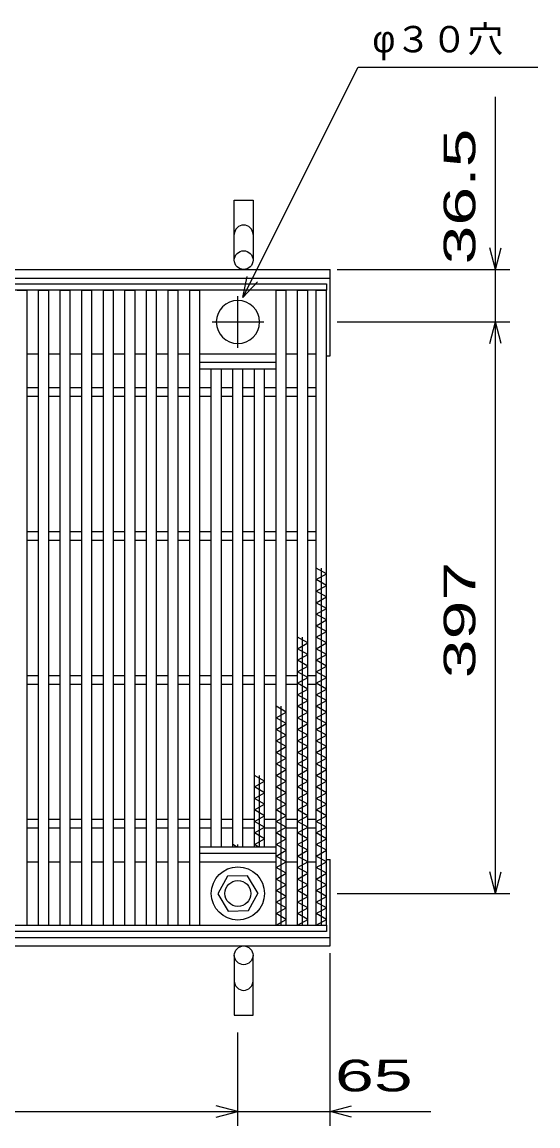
# Model space of a CAD drawing. Units: millimetres, scale not verified. Extents: x -1820 to 1731, y -1282 to 1054.
# Drawn here: x -559 to -200, y -211 to 556 of the extents above; entities that cross this region are included whole.
import ezdxf
from ezdxf.enums import TextEntityAlignment as Align

# ---------------------------------------------------------------- set-up
doc = ezdxf.new("R2010")
doc.units = ezdxf.units.MM
doc.header["$LTSCALE"] = 10
doc.linetypes.add('CHAIN', pattern=[18.5, 12, -1.5, 3.5, -1.5])
for name, color, linetype, lineweight in [('16', 3, 'Continuous', 25), ('19', 6, 'Continuous', 25), ('22', 2, 'Continuous', 25)]:
    doc.layers.add(name, color=color, linetype=linetype, lineweight=lineweight)
doc.styles.add('ベクトル', font='')
doc.styles.get('ベクトル').set_extended_font_data('ベクトル')

msp = doc.modelspace()

# ---------------------------------------------------------------- linework, layer by layer
at = {"layer": '16'}
for p, q in [((-847.5, 374), (-347.5, 374)), ((-347.5, 369.5), (-847.5, 369.5)), ((-562.5, 369.5), (-555.5, 369.5)), ((-555.5, -71.5), (-555.5, 369.5)), ((-547.5, -71.5), (-547.5, 369.5)), ((-547.5, 369.5), (-540.5, 369.5)), ((-540.5, -71.5), (-540.5, 369.5)), ((-532.5, -71.5), (-532.5, 369.5)), ((-532.5, 369.5), (-525.5, 369.5)), ((-525.5, -71.5), (-525.5, 369.5)), ((-517.5, -71.5), (-517.5, 369.5)), ((-517.5, 369.5), (-510.5, 369.5)), ((-510.5, -71.5), (-510.5, 369.5)), ((-502.5, -71.5), (-502.5, 369.5)), ((-502.5, 369.5), (-495.5, 369.5)), ((-495.5, -71.5), (-495.5, 369.5)), ((-487.5, -71.5), (-487.5, 369.5)), ((-487.5, 369.5), (-480.5, 369.5)), ((-480.5, -71.5), (-480.5, 369.5)), ((-472.5, -71.5), (-472.5, 369.5)), ((-472.5, 369.5), (-465.5, 369.5)), ((-465.5, -71.5), (-465.5, 369.5)), ((-457.5, -71.5), (-457.5, 369.5)), ((-457.5, 369.5), (-450.5, 369.5)), ((-450.5, -71.5), (-450.5, 369.5)), ((-442.5, -71.5), (-442.5, 369.5)), ((-442.5, 369.5), (-435.5, 369.5)), ((-435.5, -71.5), (-435.5, 369.5)), ((-382.5, -71.5), (-382.5, 369.5)), ((-382.5, 369.5), (-375.5, 369.5)), ((-375.5, -71.5), (-375.5, 369.5)), ((-367.5, -71.5), (-367.5, 369.5)), ((-367.5, 369.5), (-360.5, 369.5)), ((-360.5, -71.5), (-360.5, 369.5)), ((-354.5, -71.5), (-354.5, 369.5)), ((-354.5, 369.5), (-347.5, 369.5)), ((-347.5, 374), (-347.5, 369.5)), ((-347.5, -71.5), (-347.5, 369.5)), ((-555.5, 325.5), (-547.5, 325.5)), ((-540.5, 325.5), (-532.5, 325.5)), ((-525.5, 325.5), (-517.5, 325.5)), ((-510.5, 325.5), (-502.5, 325.5)), ((-495.5, 325.5), (-487.5, 325.5)), ((-480.5, 325.5), (-472.5, 325.5)), ((-465.5, 325.5), (-457.5, 325.5)), ((-450.5, 325.5), (-442.5, 325.5)), ((-435.5, 325.5), (-382.5, 325.5)), ((-375.5, 325.5), (-367.5, 325.5)), ((-360.5, 325.5), (-354.5, 325.5)), ((-435.5, 319.5), (-382.5, 319.5)), ((-435.5, 315), (-435.5, 319.5)), ((-435.5, 315), (-382.5, 315)), ((-427.5, -17), (-427.5, 315)), ((-420.5, -17), (-420.5, 315)), ((-412.5, -17), (-412.5, 315)), ((-405.5, -17), (-405.5, 315)), ((-397.5, -17), (-397.5, 315)), ((-390.5, -17), (-390.5, 315)), ((-382.5, 315), (-382.5, 319.5)), ((-555.5, 302), (-547.5, 302)), ((-540.5, 302), (-532.5, 302)), ((-525.5, 302), (-517.5, 302)), ((-510.5, 302), (-502.5, 302)), ((-495.5, 302), (-487.5, 302)), ((-480.5, 302), (-472.5, 302)), ((-465.5, 302), (-457.5, 302)), ((-450.5, 302), (-442.5, 302)), ((-435.5, 302), (-427.5, 302)), ((-420.5, 302), (-412.5, 302)), ((-405.5, 302), (-397.5, 302)), ((-390.5, 302), (-382.5, 302)), ((-375.5, 302), (-367.5, 302)), ((-360.5, 302), (-354.5, 302)), ((-555.5, 296), (-547.5, 296)), ((-540.5, 296), (-532.5, 296)), ((-525.5, 296), (-517.5, 296)), ((-510.5, 296), (-502.5, 296)), ((-495.5, 296), (-487.5, 296)), ((-480.5, 296), (-472.5, 296)), ((-465.5, 296), (-457.5, 296)), ((-450.5, 296), (-442.5, 296)), ((-435.5, 296), (-427.5, 296)), ((-420.5, 296), (-412.5, 296)), ((-405.5, 296), (-397.5, 296)), ((-390.5, 296), (-382.5, 296)), ((-375.5, 296), (-367.5, 296)), ((-360.5, 296), (-354.5, 296)), ((-555.5, 202), (-547.5, 202)), ((-540.5, 202), (-532.5, 202)), ((-525.5, 202), (-517.5, 202)), ((-510.5, 202), (-502.5, 202)), ((-495.5, 202), (-487.5, 202)), ((-480.5, 202), (-472.5, 202)), ((-465.5, 202), (-457.5, 202)), ((-450.5, 202), (-442.5, 202)), ((-435.5, 202), (-427.5, 202)), ((-420.5, 202), (-412.5, 202)), ((-405.5, 202), (-397.5, 202)), ((-390.5, 202), (-382.5, 202)), ((-375.5, 202), (-367.5, 202)), ((-360.5, 202), (-354.5, 202)), ((-555.5, 196), (-547.5, 196)), ((-540.5, 196), (-532.5, 196)), ((-525.5, 196), (-517.5, 196)), ((-510.5, 196), (-502.5, 196)), ((-495.5, 196), (-487.5, 196)), ((-480.5, 196), (-472.5, 196)), ((-465.5, 196), (-457.5, 196)), ((-450.5, 196), (-442.5, 196)), ((-435.5, 196), (-427.5, 196)), ((-420.5, 196), (-412.5, 196)), ((-405.5, 196), (-397.5, 196)), ((-390.5, 196), (-382.5, 196)), ((-375.5, 196), (-367.5, 196)), ((-360.5, 196), (-354.5, 196)), ((-347.5, 172.5), (-354.5, 176.5)), ((-351, -71.5), (-351, 176.5)), ((-354.5, 168.5), (-347.5, 172.5)), ((-347.5, 164.5), (-354.5, 168.5)), ((-354.5, 160.5), (-347.5, 164.5)), ((-347.5, 156.5), (-354.5, 160.5)), ((-354.5, 152.5), (-347.5, 156.5)), ((-347.5, 148.5), (-354.5, 152.5)), ((-354.5, 144.5), (-347.5, 148.5)), ((-347.5, 140.5), (-354.5, 144.5)), ((-354.5, 136.5), (-347.5, 140.5)), ((-347.5, 132.5), (-354.5, 136.5)), ((-354.5, 128.5), (-347.5, 132.5)), ((-360.5, 124.5), (-367.5, 128.5)), ((-367.5, 120.5), (-360.5, 124.5)), ((-364, -71.5), (-364, 128.5)), ((-347.5, 124.5), (-354.5, 128.5)), ((-354.5, 120.5), (-347.5, 124.5)), ((-360.5, 116.5), (-367.5, 120.5)), ((-367.5, 112.5), (-360.5, 116.5)), ((-347.5, 116.5), (-354.5, 120.5)), ((-354.5, 112.5), (-347.5, 116.5)), ((-360.5, 108.5), (-367.5, 112.5)), ((-367.5, 104.5), (-360.5, 108.5)), ((-347.5, 108.5), (-354.5, 112.5)), ((-354.5, 104.5), (-347.5, 108.5)), ((-555.5, 102), (-547.5, 102)), ((-540.5, 102), (-532.5, 102)), ((-525.5, 102), (-517.5, 102)), ((-510.5, 102), (-502.5, 102)), ((-495.5, 102), (-487.5, 102)), ((-480.5, 102), (-472.5, 102)), ((-465.5, 102), (-457.5, 102)), ((-450.5, 102), (-442.5, 102)), ((-435.5, 102), (-427.5, 102)), ((-420.5, 102), (-412.5, 102)), ((-405.5, 102), (-397.5, 102)), ((-390.5, 102), (-382.5, 102)), ((-375.5, 102), (-367.5, 102)), ((-360.5, 100.5), (-367.5, 104.5)), ((-367.5, 96.5), (-360.5, 100.5)), ((-360.5, 102), (-354.5, 102)), ((-347.5, 100.5), (-354.5, 104.5)), ((-354.5, 96.5), (-347.5, 100.5)), ((-555.5, 96), (-547.5, 96)), ((-540.5, 96), (-532.5, 96)), ((-525.5, 96), (-517.5, 96)), ((-510.5, 96), (-502.5, 96)), ((-495.5, 96), (-487.5, 96)), ((-480.5, 96), (-472.5, 96)), ((-465.5, 96), (-457.5, 96)), ((-450.5, 96), (-442.5, 96)), ((-435.5, 96), (-427.5, 96)), ((-420.5, 96), (-412.5, 96)), ((-405.5, 96), (-397.5, 96)), ((-390.5, 96), (-382.5, 96)), ((-375.5, 96), (-367.5, 96)), ((-360.5, 92.5), (-367.5, 96.5)), ((-367.5, 88.5), (-360.5, 92.5)), ((-360.5, 96), (-354.5, 96)), ((-347.5, 92.5), (-354.5, 96.5)), ((-354.5, 88.5), (-347.5, 92.5)), ((-360.5, 84.5), (-367.5, 88.5)), ((-367.5, 80.5), (-360.5, 84.5)), ((-347.5, 84.5), (-354.5, 88.5)), ((-354.5, 80.5), (-347.5, 84.5)), ((-375.5, 76.5), (-382.5, 80.5)), ((-379, -71.5), (-379, 80.5)), ((-360.5, 76.5), (-367.5, 80.5)), ((-347.5, 76.5), (-354.5, 80.5)), ((-382.5, 72.5), (-375.5, 76.5)), ((-375.5, 68.5), (-382.5, 72.5)), ((-367.5, 72.5), (-360.5, 76.5)), ((-360.5, 68.5), (-367.5, 72.5)), ((-354.5, 72.5), (-347.5, 76.5)), ((-347.5, 68.5), (-354.5, 72.5)), ((-382.5, 64.5), (-375.5, 68.5)), ((-375.5, 60.5), (-382.5, 64.5)), ((-367.5, 64.5), (-360.5, 68.5)), ((-360.5, 60.5), (-367.5, 64.5)), ((-354.5, 64.5), (-347.5, 68.5)), ((-347.5, 60.5), (-354.5, 64.5)), ((-382.5, 56.5), (-375.5, 60.5)), ((-375.5, 52.5), (-382.5, 56.5)), ((-367.5, 56.5), (-360.5, 60.5)), ((-360.5, 52.5), (-367.5, 56.5)), ((-354.5, 56.5), (-347.5, 60.5)), ((-347.5, 52.5), (-354.5, 56.5)), ((-382.5, 48.5), (-375.5, 52.5)), ((-375.5, 44.5), (-382.5, 48.5)), ((-367.5, 48.5), (-360.5, 52.5)), ((-360.5, 44.5), (-367.5, 48.5)), ((-354.5, 48.5), (-347.5, 52.5)), ((-347.5, 44.5), (-354.5, 48.5)), ((-382.5, 40.5), (-375.5, 44.5)), ((-375.5, 36.5), (-382.5, 40.5)), ((-367.5, 40.5), (-360.5, 44.5)), ((-360.5, 36.5), (-367.5, 40.5)), ((-354.5, 40.5), (-347.5, 44.5)), ((-347.5, 36.5), (-354.5, 40.5)), ((-390.5, 28.5), (-397.5, 32.5)), ((-394, -17), (-394, 32.5)), ((-382.5, 32.5), (-375.5, 36.5)), ((-375.5, 28.5), (-382.5, 32.5)), ((-367.5, 32.5), (-360.5, 36.5)), ((-360.5, 28.5), (-367.5, 32.5)), ((-354.5, 32.5), (-347.5, 36.5)), ((-347.5, 28.5), (-354.5, 32.5)), ((-397.5, 24.5), (-390.5, 28.5)), ((-390.5, 20.5), (-397.5, 24.5)), ((-382.5, 24.5), (-375.5, 28.5)), ((-375.5, 20.5), (-382.5, 24.5)), ((-367.5, 24.5), (-360.5, 28.5)), ((-360.5, 20.5), (-367.5, 24.5)), ((-354.5, 24.5), (-347.5, 28.5)), ((-347.5, 20.5), (-354.5, 24.5)), ((-397.5, 16.5), (-390.5, 20.5)), ((-390.5, 12.5), (-397.5, 16.5)), ((-382.5, 16.5), (-375.5, 20.5)), ((-375.5, 12.5), (-382.5, 16.5)), ((-367.5, 16.5), (-360.5, 20.5)), ((-360.5, 12.5), (-367.5, 16.5)), ((-354.5, 16.5), (-347.5, 20.5)), ((-347.5, 12.5), (-354.5, 16.5)), ((-397.5, 8.5), (-390.5, 12.5)), ((-390.5, 4.5), (-397.5, 8.5)), ((-382.5, 8.5), (-375.5, 12.5)), ((-375.5, 4.5), (-382.5, 8.5)), ((-367.5, 8.5), (-360.5, 12.5)), ((-360.5, 4.5), (-367.5, 8.5)), ((-354.5, 8.5), (-347.5, 12.5)), ((-347.5, 4.5), (-354.5, 8.5)), ((-555.5, 2), (-547.5, 2)), ((-540.5, 2), (-532.5, 2)), ((-525.5, 2), (-517.5, 2)), ((-510.5, 2), (-502.5, 2)), ((-495.5, 2), (-487.5, 2)), ((-480.5, 2), (-472.5, 2)), ((-465.5, 2), (-457.5, 2)), ((-450.5, 2), (-442.5, 2)), ((-435.5, 2), (-427.5, 2)), ((-420.5, 2), (-412.5, 2)), ((-405.5, 2), (-397.5, 2)), ((-397.5, 0.5), (-390.5, 4.5)), ((-390.5, -3.5), (-397.5, 0.5)), ((-390.5, 2), (-382.5, 2)), ((-382.5, 0.5), (-375.5, 4.5)), ((-375.5, -3.5), (-382.5, 0.5)), ((-375.5, 2), (-367.5, 2)), ((-367.5, 0.5), (-360.5, 4.5)), ((-360.5, -3.5), (-367.5, 0.5)), ((-360.5, 2), (-354.5, 2)), ((-354.5, 0.5), (-347.5, 4.5)), ((-347.5, -3.5), (-354.5, 0.5)), ((-555.5, -4), (-547.5, -4)), ((-540.5, -4), (-532.5, -4)), ((-525.5, -4), (-517.5, -4)), ((-510.5, -4), (-502.5, -4)), ((-495.5, -4), (-487.5, -4)), ((-480.5, -4), (-472.5, -4)), ((-465.5, -4), (-457.5, -4)), ((-450.5, -4), (-442.5, -4)), ((-435.5, -4), (-427.5, -4)), ((-420.5, -4), (-412.5, -4)), ((-405.5, -4), (-397.5, -4)), ((-397.5, -7.5), (-390.5, -3.5)), ((-390.5, -11.5), (-397.5, -7.5)), ((-390.5, -4), (-382.5, -4)), ((-382.5, -7.5), (-375.5, -3.5)), ((-375.5, -11.5), (-382.5, -7.5)), ((-375.5, -4), (-367.5, -4)), ((-367.5, -7.5), (-360.5, -3.5)), ((-360.5, -11.5), (-367.5, -7.5)), ((-360.5, -4), (-354.5, -4)), ((-354.5, -7.5), (-347.5, -3.5)), ((-347.5, -11.5), (-354.5, -7.5)), ((-397.5, -15.5), (-390.5, -11.5)), ((-382.5, -15.5), (-375.5, -11.5)), ((-367.5, -15.5), (-360.5, -11.5)), ((-354.5, -15.5), (-347.5, -11.5)), ((-435.5, -17), (-382.5, -17)), ((-435.5, -21.5), (-435.5, -17)), ((-435.5, -21.5), (-382.5, -21.5)), ((-409.87, -17), (-412.5, -15.5)), ((-409, -17), (-409, -15.5)), ((-394.87, -17), (-397.5, -15.5)), ((-375.5, -19.5), (-382.5, -15.5)), ((-382.5, -21.5), (-382.5, -17)), ((-382.5, -23.5), (-375.5, -19.5)), ((-360.5, -19.5), (-367.5, -15.5)), ((-367.5, -23.5), (-360.5, -19.5)), ((-347.5, -19.5), (-354.5, -15.5)), ((-354.5, -23.5), (-347.5, -19.5)), ((-555.5, -27.5), (-547.5, -27.5)), ((-540.5, -27.5), (-532.5, -27.5)), ((-525.5, -27.5), (-517.5, -27.5)), ((-510.5, -27.5), (-502.5, -27.5)), ((-495.5, -27.5), (-487.5, -27.5)), ((-480.5, -27.5), (-472.5, -27.5)), ((-465.5, -27.5), (-457.5, -27.5)), ((-450.5, -27.5), (-442.5, -27.5)), ((-435.5, -27.5), (-382.5, -27.5)), ((-375.5, -27.5), (-382.5, -23.5)), ((-382.5, -31.5), (-375.5, -27.5)), ((-375.5, -27.5), (-367.5, -27.5)), ((-360.5, -27.5), (-367.5, -23.5)), ((-367.5, -31.5), (-360.5, -27.5)), ((-360.5, -27.5), (-354.5, -27.5)), ((-347.5, -27.5), (-354.5, -23.5)), ((-354.5, -31.5), (-347.5, -27.5)), ((-416.29, -37.55), (-423, -49.84)), ((-402.3, -37.21), (-416.29, -37.55)), ((-395, -49.5), (-402.3, -37.21)), ((-375.5, -35.5), (-382.5, -31.5)), ((-382.5, -39.5), (-375.5, -35.5)), ((-360.5, -35.5), (-367.5, -31.5)), ((-367.5, -39.5), (-360.5, -35.5)), ((-347.5, -35.5), (-354.5, -31.5)), ((-354.5, -39.5), (-347.5, -35.5)), ((-375.5, -43.5), (-382.5, -39.5)), ((-382.5, -47.5), (-375.5, -43.5)), ((-360.5, -43.5), (-367.5, -39.5)), ((-367.5, -47.5), (-360.5, -43.5)), ((-347.5, -43.5), (-354.5, -39.5)), ((-354.5, -47.5), (-347.5, -43.5)), ((-423, -49.84), (-415.7, -61.79)), ((-401.71, -61.45), (-395, -49.16)), ((-375.5, -51.5), (-382.5, -47.5)), ((-382.5, -55.5), (-375.5, -51.5)), ((-360.5, -51.5), (-367.5, -47.5)), ((-367.5, -55.5), (-360.5, -51.5)), ((-347.5, -51.5), (-354.5, -47.5)), ((-354.5, -55.5), (-347.5, -51.5)), ((-375.5, -59.5), (-382.5, -55.5)), ((-382.5, -63.5), (-375.5, -59.5)), ((-360.5, -59.5), (-367.5, -55.5)), ((-367.5, -63.5), (-360.5, -59.5)), ((-347.5, -59.5), (-354.5, -55.5)), ((-354.5, -63.5), (-347.5, -59.5)), ((-415.7, -61.79), (-401.71, -61.45)), ((-375.5, -67.5), (-382.5, -63.5)), ((-382.5, -71.5), (-375.5, -67.5)), ((-360.5, -67.5), (-367.5, -63.5)), ((-367.5, -71.5), (-360.5, -67.5)), ((-347.5, -67.5), (-354.5, -63.5)), ((-354.5, -71.5), (-347.5, -67.5)), ((-847.5, -71.5), (-347.5, -71.5)), ((-347.5, -76), (-847.5, -76)), ((-562.5, -71.5), (-555.5, -71.5)), ((-547.5, -71.5), (-540.5, -71.5)), ((-532.5, -71.5), (-525.5, -71.5)), ((-517.5, -71.5), (-510.5, -71.5)), ((-502.5, -71.5), (-495.5, -71.5)), ((-487.5, -71.5), (-480.5, -71.5)), ((-472.5, -71.5), (-465.5, -71.5)), ((-457.5, -71.5), (-450.5, -71.5)), ((-442.5, -71.5), (-435.5, -71.5)), ((-427.5, -71.5), (-420.5, -71.5)), ((-412.5, -71.5), (-405.5, -71.5)), ((-397.5, -71.5), (-390.5, -71.5)), ((-382.5, -71.5), (-375.5, -71.5)), ((-367.5, -71.5), (-360.5, -71.5)), ((-354.5, -71.5), (-347.5, -71.5)), ((-347.5, -71.5), (-347.5, -76))]:
    msp.add_line(p, q, dxfattribs=at)
at = {"layer": '16', "linetype": 'CHAIN'}
for p, q in [((-409, 329.5), (-409, 365.5)), ((-427, 347.5), (-391, 347.5))]:
    msp.add_line(p, q, dxfattribs=at)
at = {"layer": '16'}
for radius in [18.5, 9]:
    msp.add_circle((-409, -49.5), radius, dxfattribs=at)
for start, end in [(90, 270), (270, 90)]:
    msp.add_arc((-409, 347.5), 15, start, end, dxfattribs=at)
at = {"layer": '19'}
for p, q in [((-411.5, 390.5), (-411.5, 432.12)), ((-411.5, 432.12), (-398.5, 432.12)), ((-398.5, 432.12), (-398.5, 390.5)), ((-1355, 384), (-345, 384)), ((-345, 324), (-345, 384)), ((-1355, 378), (-345, 378)), ((-347.5, 324), (-345, 324)), ((-347.5, -26), (-345, -26)), ((-345, -86), (-345, -26)), ((-1355, -80), (-345, -80)), ((-1355, -86), (-345, -86)), ((-411.5, -92.5), (-411.5, -134.12)), ((-398.5, -134.12), (-398.5, -92.5)), ((-411.5, -134.12), (-398.5, -134.12))]:
    msp.add_line(p, q, dxfattribs=at)
for centre in [(-405, 390.5), (-405, -92.5)]:
    msp.add_circle(centre, 6.5, dxfattribs=at)
for centre, start, end in [((-405, 408.34), 0, 180), ((-405, -110.34), 180, 0)]:
    msp.add_arc(centre, 6.5, start, end, dxfattribs=at)
at = {"layer": '22', "color": 4}
for p, q in [((-405.5, 364.5), (-325.5, 524.5)), ((-325.5, 524.5), (-200.5, 524.5)), ((-230, 384), (-230, 504)), ((-230, 384), (-234, 399)), ((-230, 384), (-226, 399)), ((-340, 384), (-220, 384)), ((-230, 347.5), (-230, 384)), ((-405.5, 364.5), (-402.5, 379.1)), ((-405.5, 364.5), (-395.5, 375.5)), ((-340, 347.5), (-220, 347.5)), ((-234, 332.5), (-230, 347.5)), ((-226, 332.5), (-230, 347.5)), ((-230, -49.5), (-230, 347.5)), ((-230, -49.5), (-234, -34.5)), ((-230, -49.5), (-226, -34.5)), ((-340, -49.5), (-220, -49.5)), ((-345, -211), (-345, -91)), ((-409, -211), (-409, -146)), ((-409, -201), (-424, -197)), ((-345, -201), (-330, -197)), ((-784, -201), (-409, -201)), ((-424, -205), (-409, -201)), ((-409, -201), (-345, -201)), ((-330, -205), (-345, -201)), ((-345, -201), (-275, -201))]:
    msp.add_line(p, q, dxfattribs=at)

# ---------------------------------------------------------------- texts
at = {"layer": '22', "style": 'ベクトル'}
msp.add_text('φ３０穴', height=18.33, dxfattribs=at).set_placement((-315.5, 544), align=Align.MIDDLE_LEFT)
at = {"layer": '22', "style": 'ベクトル', "width": 1.65}
for s, p in [(' 36.5 ', (-255, 374)), (' 397 ', (-255, 86.5))]:
    msp.add_text(s, height=21.99, rotation=90, dxfattribs=at).set_placement(p, align=Align.MIDDLE_LEFT)
msp.add_text(' 65 ', height=21.99, dxfattribs=at).set_placement((-355, -176), align=Align.MIDDLE_LEFT)

doc.saveas('drawing.dxf')
